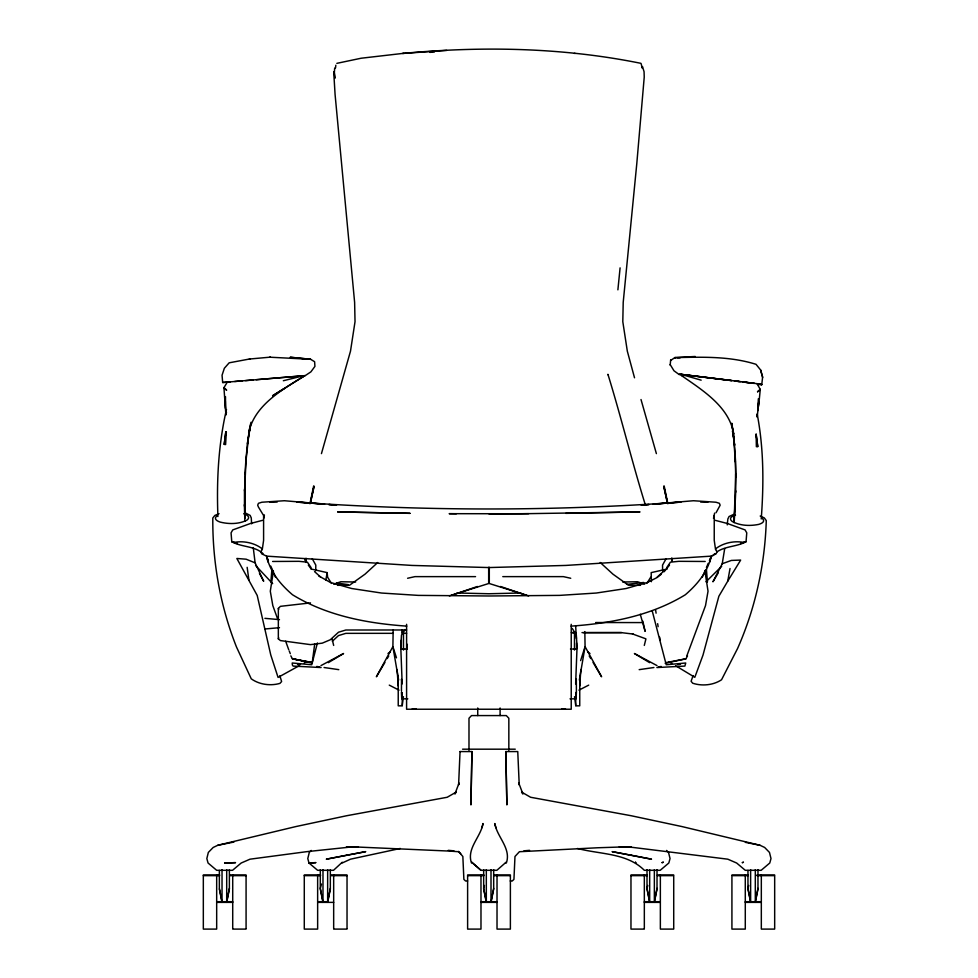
<?xml version="1.0" encoding="UTF-8"?>
<svg xmlns="http://www.w3.org/2000/svg" width="978" height="978" viewBox="0 0 978 978"><rect width="100%" height="100%" fill="white"/><g stroke="black" fill="none" stroke-linecap="round" stroke-linejoin="round"><path stroke-width="1.47" d="M574.502 632.326L574.489 650.064M244.463 506.164L244.463 489.513M735.652 473.939L734.136 522.655M735.627 492.337C736.275 469.318 735.456 446.054 731.788 423.486M270.882 581.983L271.908 569.404M315.723 570.761L315.796 565.113L312.288 558.805M290.833 655.835L292.361 658.781L312.251 662.583L314.684 643.989M393.168 630.076L392.887 646.629L398.633 680.089M471.922 751.569L470.944 804.918L471.946 751.569L460.027 751.569M679.465 374.757L673.976 370.784L670.187 364.574M670.651 360.491L674.783 357.63L695.236 356.481M675.505 357.642L674.783 357.63C702.045 357.007 729.6 356.078 756.006 364.305L760.615 369.977L762.632 377.484M757.583 384.427L761.728 384.733L758.745 383.877M401.347 640.077L401.261 649.025L407.361 649.025M758.5 404.183L758.757 401.579L757.828 410.638L758.353 398.743M401.457 691.006L401.518 679.16L402.117 684.001L402.129 682.73L400.772 646.739L401.493 635.089L404.868 629.575M671.886 558.23L671.8 561.042L671.752 558.23M244.537 490.98L246.212 457.411M245.246 472.594L245.026 518.132M735.762 490.883L734.27 521.201M407.141 648.842L407.313 644.294M460.051 751.569L458.596 784.943L459.061 783.036L454.904 794.002L456.213 792.094L447.203 797.266L346.628 815.738L295.918 826.557L217.813 845.273L213.192 847.449L208.338 852.425L206.835 858.562L208.057 863.012L216.676 870.31L232.544 870.31L241.175 863.024L250.013 859.185L306.909 851.642L352.447 846.85M226.334 432.031L225.6 444.562L224.219 444.379L225.832 431.701L224.219 444.379M401.762 632.913L401.934 630.04M244.977 474.33L245.845 460.662M734.075 519.452L735.053 504.306M761.239 518.927C763.842 484.024 763.818 448.743 757.229 414.269M579.746 685.957L580.834 669.539M264.133 517.937L264.366 514.905M245.943 459.147L247.617 442.252L251.077 422.264M246.016 460.601L249.145 431.396L250.099 429.66L248.681 432.863L250.686 423.474M758.243 406.775L757.216 417.166L756.776 414.342M758.622 406.249L760.261 389.452L757.119 383.755M617.888 289.843L620.089 267.874M727.253 524.893L727.852 518.976L729.075 516.518L733.353 514.538M670.174 365.173L670.663 359.892M651.385 581.702L651.177 572.619L667.13 569.037M642.326 67.983L640.993 63.35C562.827 47.445 481.958 45.99 402.679 53.448L446.75 50.404M335.503 67.983L335.833 65.22M731.886 423.34L734.649 445.271L732.473 430.919L733.769 434.122C729.319 406.579 702.363 390.136 681.238 375.393L681.36 374.44L731.361 380.589M761.728 384.733L762.632 376.995L760.615 369.977M334.684 68.105L334.024 77.103L335.087 94.597L354.623 302.373L355.026 321.689L350.491 351.188L321.444 453.621M402.239 705.566L403.449 696.691M247.361 443.988L249.145 431.396L248.681 432.863C254.219 405.613 281.591 390.039 303.449 376.518L303.376 375.772L283.351 380.735M225.343 401.249L225.551 408.523L225.49 396.603M262.263 549.636L263.595 540.345L263.595 515.528L258.461 507.081L257.679 505.198L258.461 503.303L261.872 502.227L284.39 500.736L324.623 504.135M724.71 548.56L722.229 563.744L712.962 581.8L718.207 572.912M273.437 571.03L270.295 591.201L272.813 605.602L277.446 618.426M579.343 680.089L585.076 646.629L584.832 631.58M325.857 580.052L327.153 572.619L311.2 569.037M675.651 665.737L694.808 677.314L702.999 655.101L718.867 596.238L727.754 581.152L730.028 568.524M226.493 409.403C218.363 444.489 216.541 480.626 217.911 516.543M226.456 412.227L225.906 415.039L223.938 387.679L227.299 382.129M229.378 888.33L226.7 901.692L226.7 869.65M226.7 902.376L229.378 889.014L229.378 869.65M317.642 901.692L327.654 901.692L330.332 888.33M327.654 902.376L330.332 889.014L330.332 869.65M493.682 888.33L491.005 901.692L491.005 869.65M491.005 902.376L493.682 889.014L493.682 869.65M657.02 888.33L654.355 901.692L654.355 869.65M654.355 902.376L657.02 889.014L657.02 869.65M757.974 888.33L755.309 901.692L755.309 869.65M755.309 902.376L757.974 889.014L757.974 869.65M642.228 67.898L642.485 66.626L644.062 71.687L644.233 77.103L636.776 163.815L623.206 302.373L622.803 321.689L627.326 351.188L634.526 377.789M309.953 503.78L313.645 486.005M310.527 502.46L314.072 486.274L310.466 502.619M709.808 561.971L711.214 556.299L709.417 560.516M644.294 645.431L645.932 638.854M506.384 862.926C511.36 848.329 497.081 837.131 494.795 823.537L495.932 827.767M317.422 642.949L311.737 664.759L292.226 662.998L292.361 664.954L293.107 666.091L321.102 667.546M321.456 884.026L320.307 888.33L322.984 901.692L322.984 869.65M484.416 885.457L483.658 888.33L486.323 901.692L486.323 869.65M647.766 885.457L647.008 888.33L649.673 901.692L649.673 869.65M750.627 869.65L750.627 901.692L747.962 888.33L748.72 885.457M481.885 827.767L483.022 823.537C480.736 837.131 466.469 848.329 471.445 862.926M580.614 660.602L585.076 646.629L601.592 676.788L593.071 662.461M711.214 556.299C707.595 572.081 697.387 584.392 685.309 594.771C650.969 615.761 610.712 623.402 571.066 626.128M693.096 675.602L691.091 681.287L692.717 683.219C702.045 686.311 713.292 685.248 721.544 679.771L737.534 648.585C755.395 608.292 764.918 564.599 766.275 520.577L764.307 517.924L760.199 516.029M406.603 629.979L345.833 630.015L338.498 632.228L330.307 639.746L322.275 643.145L310.503 644.636L280.417 640.578L278.339 638.866L278.742 637.864M713.5 518.377L714.625 513.108M261.713 550.076L260.93 551.947L261.713 553.829L266.603 556.14L411.97 565.431L488.914 567.558L565.859 565.431L711.226 556.14L716.128 553.829L716.911 551.947L716.128 550.076M702.241 577.338L705.236 570.333M706.434 567.521L708.219 563.316M666.079 662.583L685.969 658.781L687.51 655.835M686.837 655.835L705.517 605.602L708.035 591.201L704.906 571.03M666.042 558.805L662.546 565.113L662.607 570.761M716.043 512.753L720.15 505.198L719.368 503.303L715.957 502.227L693.451 500.736L653.206 504.135M384.904 662.461L376.383 676.788L392.887 646.629L396.469 657.815M387.227 658.561L388.767 655.957M727.754 581.152L740.664 560.076L731.373 560.431L722.229 563.744M646.849 583.414L650.712 577.203M666.776 567.558L670.431 562.167L678.842 561.323L705.199 561.47M669.514 565.113L664.111 571.739M505.467 863.024L506.042 862.254L496.848 870.31L480.98 870.31L471.775 862.254L480.98 870.31M311.236 850.432L309.292 852.425L307.789 858.562L308.999 863.012L317.63 870.31L333.498 870.31L342.227 862.254L342.117 863.024L350.503 859.185L400.295 848.464M712.681 555.81L714.771 553.67M278.339 638.866L278.339 608.45L280.417 606.336L310.503 602.9M705.994 581.776L721.666 566.323M377.752 562.497L365.038 574.159L349.574 585.211L337.422 585.321M332.361 641.213L338.498 635.578L345.833 633.353L392.936 633.328M657.167 577.106L663.267 571.592M716.691 552.057C725.224 545.944 737.045 546.885 746.055 541.653L746.764 532.863L745.077 529.917L727.351 523.487L715.15 520.308M661.152 574.318L656.91 577.631L647.46 582.423L626.091 588.524L596.299 593.035L559.599 595.382L488.914 595.993L418.217 595.382L381.53 593.035L351.725 588.524L330.368 582.423L318.791 575.981M715.81 548.658C723.402 542.814 734.405 540.577 743.806 542.435L746.055 541.653L740.652 543.475L743.806 542.435M387.985 653.524L390.271 651.898M270.405 357.141L249.317 359.048L229.17 362.814L224.341 368.29L222.055 375.234L222.666 382.508L305.258 375.613L310.894 371.86L314.916 366.408L314.623 361.713L310.588 359.281L290.552 357.251M284.158 388.572L272.569 395.772L303.449 376.518L301.151 376.738M328.327 662.656L343.571 653.512L320.98 665.59M756.128 434.171L757.754 446.579L756.373 446.701L756.128 434.171L757.754 446.579M298.962 665.871L278.07 677.412L270.747 654.893L257.214 595.468L236.847 558.462L246.126 559.196L255.124 562.851L263.681 581.262L259.476 573.475M304.195 662.986L306.799 661.544M578.939 690.15L588.707 685.126M219.06 513.682L214.879 515.418L212.801 517.998C212.446 562.032 220.246 606.067 236.505 647.033L251.26 678.818C259.28 684.624 270.49 686.116 279.928 683.39L281.627 681.532L279.855 675.774M451.396 595.357L477.423 586.494M333.681 584.172L340.833 581.751L355.65 582.008M449.354 595.883L488.67 583.524L488.67 567.313M262.666 520.308L250.478 523.487L232.752 529.917L231.065 532.863L231.762 541.653C241.432 547.338 254.622 545.7 263.058 553.67M234.023 542.435L237.177 543.475L231.762 541.653L234.023 542.435C243.424 540.577 254.414 542.814 262.006 548.658M407.594 578.267L414.99 576.629L475.54 576.629M665.162 663.316L685.969 658.781M336.835 63.35L361.163 58.228L403.205 53.374M217.813 845.273L233.925 842.058M639.172 669.649L653.903 667.522M658.316 666.886L661.262 666.47M627.13 584.331L643.756 582.472M677.534 664.612L680.419 664.319M264.904 628.988L279.476 627.68M523.89 850.836L529.575 850.334M249.317 359.048L250.344 358.963M222.666 382.508L230.343 381.872M234.683 381.506L242.189 380.882M245.564 380.601L253.168 379.965M256.212 379.709L305.258 375.613M641.287 505.149L648.732 504.514M429.917 52.372L434.428 52.017M641.47 505.186L649.074 504.587M655.15 504.11L664.27 503.401M667.314 503.169L681.006 502.093C553.157 511.262 424.672 511.262 296.835 502.093L310.515 503.169M656.874 667.546L684.869 666.091L685.737 662.998L666.226 664.759L652.24 610.969M520.797 592.998L488.914 593.744L457.019 592.998M622.68 582.008L637.497 581.751L644.649 584.172M565.822 513.352L640.028 511.922L521.457 513.756L449.159 513.682L456.384 513.756M272.618 561.47L298.975 561.323L307.385 562.167L311.053 567.558M488.914 513.841L528.67 513.682M700.688 502.093L707.974 502.081M582.008 632.607L621.47 632.546M502.79 576.629L563.352 576.629L570.736 578.267M583.524 632.656L621.47 632.656L633.084 634.05L632.46 633.927L645.297 638.622M403.572 633.316L406.603 633.316M570.467 649.025L576.568 649.025L576.543 642.937M407.802 698.83L401.738 698.83L401.42 692.265M570.027 698.83L576.091 698.83L576.409 692.265L576.311 679.16L575.7 684.001L575.687 682.73L577.057 646.739L576.323 635.089L572.277 628.463M462.57 749.185L515.259 749.185M505.834 751.569L506.873 804.918L505.858 751.569L517.753 751.569L519.232 784.943L518.768 783.036L522.924 794.002L521.604 792.094L530.614 797.266L631.201 815.738L681.91 826.557L760.004 845.273L764.637 847.449L769.478 852.425L770.994 858.562L769.772 863.012L761.153 870.31L745.285 870.31L736.654 863.024L727.803 859.185L632.705 847.4L625.382 846.85L597.961 847.755L519.404 851.716L514.978 856.508L513.939 879.369L512.264 880.982L510.21 880.982M219.598 874.968L203.326 874.968L203.326 929.1L216.676 929.1M229.806 874.968L246.077 874.968L246.077 928.403M320.552 874.968L304.28 874.968L304.28 929.1L317.642 929.1L317.642 874.968M330.76 874.968L347.031 874.968L347.031 928.403M483.902 874.968L467.618 874.968L467.618 929.1L480.98 929.1L480.98 874.968M494.098 874.968L510.382 874.968L510.382 929.1L497.02 929.1L497.02 874.968M647.24 874.968L630.969 874.968L630.969 929.1L644.331 929.1M657.448 874.968L673.72 874.968M731.923 874.968L748.194 874.968M756.948 874.968L774.674 874.968M203.326 875.652L219.598 875.652M229.806 875.652L246.077 875.652M304.28 875.652L320.552 875.652M330.76 875.652L347.031 875.652M467.618 875.652L483.902 875.652M494.098 875.652L510.382 875.652M630.969 875.652L647.24 875.652M657.448 875.652L673.72 875.652L673.72 928.403M748.194 875.652L731.923 875.652L731.923 929.1L745.285 929.1L745.285 874.968M756.948 875.652L774.674 875.652L774.674 928.403M467.618 880.982L465.565 880.982L463.878 879.369L462.851 856.508L458.499 851.398M216.676 901.692L232.715 901.692M480.98 901.692L497.02 901.692M644.331 901.692L660.358 901.692M745.285 901.692L761.324 901.692M216.676 902.376L232.715 902.376M317.642 902.376L333.669 902.376M480.98 902.376L497.02 902.376M644.331 902.376L660.358 902.376M745.285 902.376L761.324 902.376M232.715 929.1L246.077 929.1M333.669 929.1L347.031 929.1M660.358 929.1L673.72 929.1M761.324 929.1L774.674 929.1M269.867 502.081L277.153 502.093M595.639 622.534L642.656 622.583M640.553 585.321L628.402 585.211L612.937 574.159L600.223 562.497M352.496 846.814L449.379 851.08L458.425 851.716L460.711 853.635M677.448 357.716L680.113 357.814M406.762 626.128C367.117 623.402 326.86 615.761 292.52 594.771C280.441 584.392 270.221 572.081 266.603 556.299L268.009 561.971M761.74 384.244L679.478 374.158L731.825 380.576M269.72 357.202L310.588 359.281L290.197 357.276M313.559 503.401L322.679 504.11M328.767 504.587L336.371 505.186M329.097 504.514L336.542 505.149M448.254 850.334L453.939 850.836M264.904 618.341L279.476 619.636M297.556 664.319L300.442 664.612M574.416 53.374L575.15 53.448M734.82 380.943L739.307 381.493M742.29 381.86L748.28 382.594M751.275 382.96L754.258 383.327M734.392 380.968L740.444 381.713M743.476 382.08L754.087 383.388M336.664 583.035L348.302 584.612M316.713 666.47L319.659 666.886M324.073 667.522L338.804 669.649M292.361 658.781L312.251 662.583M577.533 848.464C599.93 854.442 627.008 852.828 644.331 870.31L660.199 870.31L668.818 863.012L670.04 858.562L668.524 852.425L666.593 850.432M681.238 375.393L683.524 375.845M745.37 842.351L760.004 845.273M293.522 658.989L311.774 663.011M681.36 374.44L701.165 380.173M528.609 595.883L489.306 583.524L489.306 567.313M500.553 586.494L526.58 595.357M245.93 513.254L250.136 515.394L251.26 517.9L251.627 523.829M389.268 685.126L399.036 690.15M656.996 665.59L634.404 653.512L649.649 662.656M669.27 661.874L671.825 663.414M587.705 651.898L589.991 653.524M314.549 571.592L320.662 577.106M255.588 565.455L272.654 583.646M308.314 565.113L311.187 568.976M608.389 375.051L607.925 374.317C621.348 417.716 631.996 461.971 645.468 505.296M331.481 583.414L327.618 577.203L327.153 572.619M306.065 561.409L304.745 559.245L306.163 561.592M589.208 655.957L590.749 658.561M278.339 608.45L278.742 609.367M266.603 556.299L268.4 560.516M270.796 566.115L275.588 577.338M289.268 651.091L290.307 653.671M285.662 641.238L288.754 649.795M641.006 399.525L656.385 453.621M640.272 614.245L645.125 631.372L642.839 621.177M332.043 638.854L333.669 645.431M667.363 502.619L663.756 486.274L667.302 502.46M664.184 486.005L667.864 503.78M747.962 889.014L750.627 902.376M649.673 902.376L647.008 889.014L647.008 869.65M486.323 902.376L483.658 889.014L483.658 869.65M322.984 902.376L320.307 889.014L320.307 869.65M219.353 889.014L222.03 902.376M706.422 569.404L707.449 581.983M655.639 610.186L656.091 613.182M657.668 623.683L658.108 626.678M659.685 637.179L660.126 640.174M715.566 549.636L714.233 540.345L714.233 515.528M255.124 562.851L253.241 547.582M247.153 567.326L248.913 580.04M574.526 696.691L575.736 705.566M733.353 432.667L735.334 461.934M397.141 669.539L398.229 685.957M575.639 625.749L576.397 638.634M735.285 458.731L735.713 477.142M244.378 504.697L244.842 521.335M403.474 630.859L403.486 650.064M761.324 874.968L761.324 928.403M747.962 870.444L747.962 888.33M660.358 874.968L660.358 928.403M644.331 874.968L644.331 928.403M579.746 676.226L579.746 705.835L575.736 705.835L575.736 692.461M571.225 624.319L571.225 709.233L406.591 709.233L406.591 624.319M508.841 750.322L508.841 718.255L506.298 715.578L471.53 715.578L468.988 718.255L468.988 750.322M500.1 707.986L500.1 715.578M477.729 707.986L477.729 715.578M402.239 692.461L402.239 705.835L398.229 705.835L398.229 676.226M333.669 874.968L333.669 928.403M327.654 869.65L327.654 901.692M306.065 558.23L306.065 562.448M232.715 874.968L232.715 928.403M222.03 869.65L222.03 901.692L219.353 888.33L219.353 870.444M216.676 874.968L216.676 928.403M217.373 515.602A26.883 7.042 -2.4 0 0 220.307 522.13C228.962 524.208 238.559 524.257 246.688 520.296A26.883 7.042 -2.4 0 0 243.754 513.768M761.801 518.01A26.883 7.042 4.7 0 1 758.622 524.416C749.881 526.152 740.297 525.822 732.326 521.543A26.883 7.042 4.7 0 1 735.517 515.137M743.378 862.254L742.363 862.633L743.378 862.254M635.59 862.254L635.7 863.024L635.59 862.254M760.261 389.452L757.559 391.775L760.261 389.452M315.723 862.633L308.999 863.012L315.723 862.633M663.316 862.254L662.106 862.633L663.316 862.254M235.453 862.633L224.622 863.012L235.453 862.633M565.431 708.903L561.751 709.233L565.431 708.903M346.774 855.212L326.31 859.185L365.723 851.642L346.774 855.212M416.066 709.233L412.386 708.903L416.066 709.233M358.4 846.814L346.518 846.85L358.4 846.814M575.944 632.607L571.384 632.619L575.944 632.656M631.311 846.85L619.429 846.814L631.311 846.85M409.953 513.328L337.801 511.922L409.953 513.328M631.042 855.212L612.094 851.642L651.519 859.185L631.042 855.212M226.554 390.112L223.938 387.679L226.554 390.112M334.855 78.057L334.195 71.687L334.855 78.057"/></g></svg>
